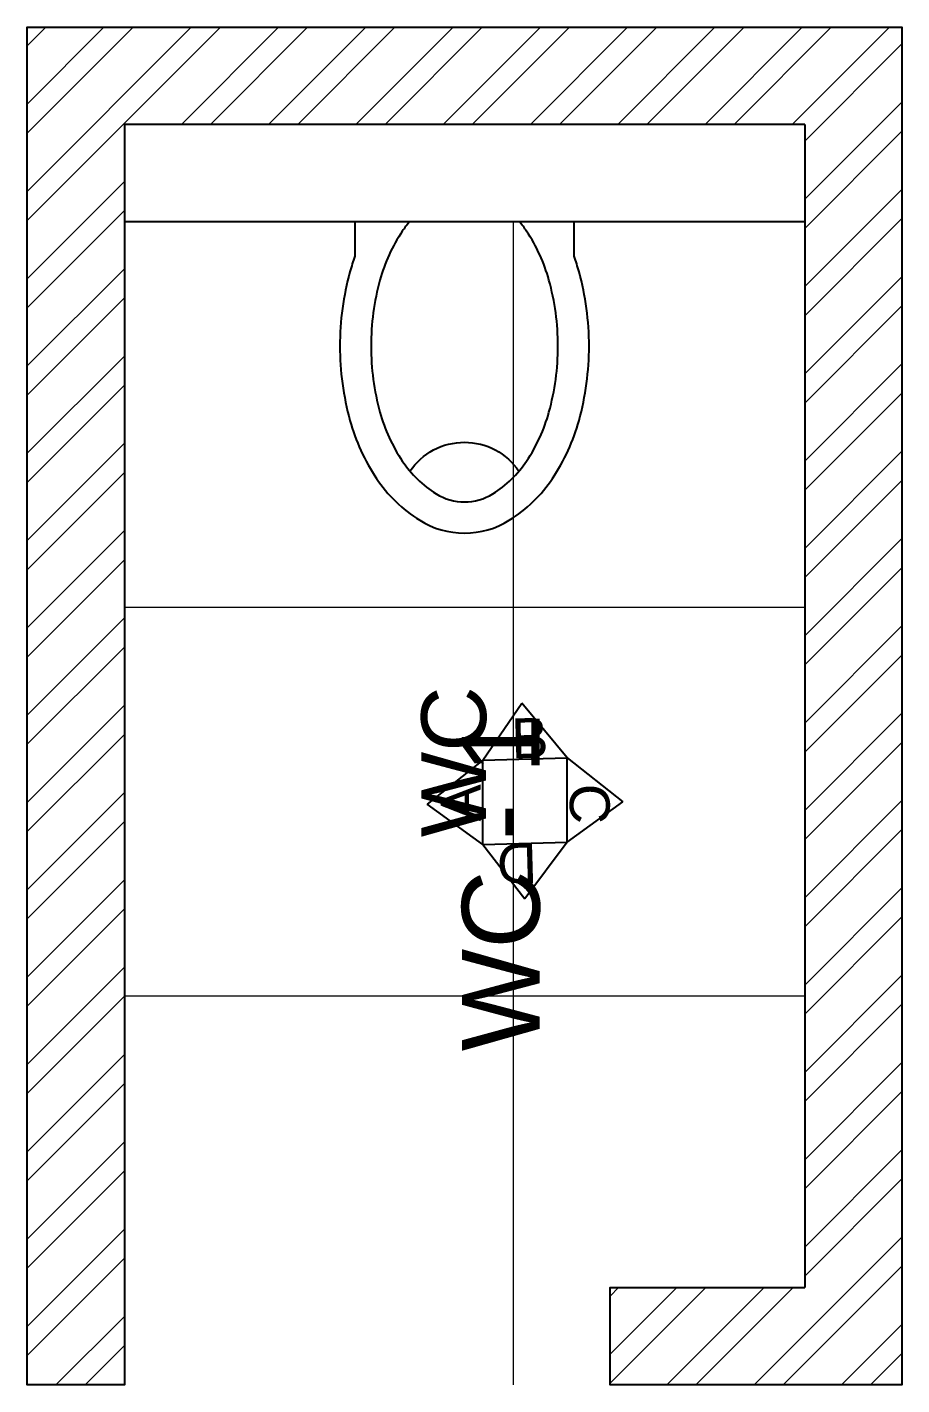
# Model space of a CAD drawing. Header units: millimetres. Extents: x 1464389 to 1998638, y -29162 to 256806.
# Drawn here: x 1957047 to 1958397, y 176559 to 178654 of the extents above; entities that cross this region are included whole.
import ezdxf

# ---------------------------------------------------------------- set-up
doc = ezdxf.new("R2010")
doc.units = ezdxf.units.MM
doc.header["$LTSCALE"] = 15
doc.layers.get('0').update_dxf_attribs({"lineweight": 5})
for name, color, linetype in [('A-WALL', 5, 'Continuous'), ('LS_DR_Washbasin', 165, 'Continuous'), ('NEW WALL', 5, 'Continuous'), ('Text', 250, 'Continuous')]:
    doc.layers.add(name, color=color, linetype=linetype)
doc.layers.add('floor tiling line', color=6, linetype='Continuous', lineweight=5)
doc.layers.add('HACH', color=252, linetype='Continuous', lineweight=13)
doc.layers.add('Furnitures', color=7, linetype='Continuous', lineweight=25, true_color=0x753b00)
doc.styles.add('ARIAL', font='arial.ttf')

# ---------------------------------------------------------------- blocks, each defined once
blk = doc.blocks.new('EWC')
at = {"layer": 'Furnitures'}
for points in [[(0, 0), (0, 53.5, -0.020439), (-7.7, 77.5, -0.067459), (-23.3, 192.3, -0.067459), (-7.7, 307.1, -0.079812), (33.1, 396.3, -0.107118), (99.9, 461, -0.139889), (169, 480.8, -0.139889), (238.1, 461, -0.107118), (305, 396.3, -0.079812), (345.8, 307.1, -0.067459), (361.3, 192.3, -0.067459), (345.8, 77.5, -0.020439), (338.1, 53.5), (338.1, 0)], [(84.3, 0, -0.027307), (73.1, 15, -0.079812), (38.6, 90.3, -0.067459), (24.8, 192.3, -0.067459), (38.6, 294.3, -0.079812), (73.1, 369.6, -0.107118), (125.3, 420.2, -0.139889), (169, 432.7, -0.139889), (212.8, 420.2, -0.107118), (265, 369.6, -0.079812), (299.4, 294.3, -0.067459), (313.3, 192.3, -0.067459), (299.4, 90.3, -0.079812), (265, 15, -0.027307), (253.8, 0, -0.139889)]]:
    blk.add_lwpolyline(points, format="xyb", dxfattribs=at)
blk.add_arc((169, 441.9), 101.3, 213.8994, 326.1006, dxfattribs=at)

msp = doc.modelspace()

# ---------------------------------------------------------------- hatches: boundary and pattern name
at = {"layer": 'HACH'}
h = msp.add_hatch(dxfattribs=at)
h.set_pattern_fill('ANSI32', color=256, scale=10, angle=180)
h.set_pattern_definition([(225, (1639721.49, -1420004.09), (67.351921, -67.351921), []), (225, (1639676.59, -1420004.09), (67.351921, -67.351921), [])])
h.paths.add_polyline_path([(1957947.4, 176708.9), (1957947.4, 176558.9), (1958397.5, 176558.9), (1958397.5, 178653.6), (1957047.4, 178653.6), (1957047.4, 176558.9), (1957197.5, 176558.9), (1957197.5, 178353.8), (1957197.4, 178353.8), (1957197.4, 178353.9), (1957197.5, 178353.9), (1957197.5, 178503.6), (1958247.5, 178503.6), (1958247.5, 176708.9)])

# ---------------------------------------------------------------- linework, layer by layer
at = {"color": 4, "ltscale": 0.25}
msp.add_line((1957197.5, 178503.6), (1957197.5, 176558.9), dxfattribs=at)
at = {"layer": 'A-WALL'}
for points in [[(1957197.5, 176558.9), (1957047.4, 176558.9), (1957047.4, 178653.6), (1958397.5, 178653.6), (1958397.5, 176558.9), (1957947.4, 176558.9)], [(1957197.5, 178503.6), (1957197.5, 176558.9), (1957047.4, 176558.9), (1957047.4, 178503.6)], [(1958247.5, 178503.6), (1957197.5, 178503.6)], [(1958247.5, 178503.6), (1958247.5, 176708.9)], [(1958397.5, 176708.9), (1958397.5, 176558.9), (1957947.4, 176558.9), (1957947.4, 176708.9), (1958247.5, 176708.9)]]:
    msp.add_lwpolyline(points, dxfattribs=at)
at = {"layer": 'floor tiling line', "ltscale": 0.25}
for p, q in [((1957197.4, 178353.9), (1958247.4, 178353.9)), ((1957797.5, 178353.9), (1957797.5, 176558.9)), ((1957197.4, 177758.9), (1958247.5, 177758.9)), ((1957197.4, 177158.9), (1958247.5, 177158.9))]:
    msp.add_line(p, q, dxfattribs=at)
at = {"layer": 'LS_DR_Washbasin'}
msp.add_line((1957197.4, 178353.8), (1958247.5, 178353.7), dxfattribs=at)
at = {"layer": 'NEW WALL', "color": 240, "true_color": 0xed1f24}
for p, q in [((1957750.8, 177522.8), (1957810.7, 177610.4)), ((1957881, 177526.4), (1957810.7, 177610.4)), ((1957750.8, 177522.8), (1957881, 177526.4)), ((1957881, 177396.2), (1957881, 177526.4)), ((1957881, 177526.4), (1957966.9, 177458.6)), ((1957750.8, 177522.8), (1957665, 177454.9)), ((1957750.8, 177392.6), (1957750.8, 177522.8)), ((1957750.8, 177392.6), (1957665, 177454.9)), ((1957881, 177396.2), (1957966.9, 177458.6)), ((1957750.8, 177392.6), (1957881, 177396.2)), ((1957750.8, 177392.6), (1957815.5, 177308.5)), ((1957881, 177396.2), (1957815.5, 177308.5))]:
    msp.add_line(p, q, dxfattribs=at)

# ---------------------------------------------------------------- block references
at = {"xscale": -1, "rotation": 180}
msp.add_blockref('EWC', (1957553.4, 178353.8), dxfattribs=at)

# ---------------------------------------------------------------- texts
at = {"layer": 'NEW WALL', "color": 240, "true_color": 0xed1f24, "char_height": 61.6, "style": 'ARIAL'}
for s, insert, attachment_point, rotation in [('\\pxt5;B ', (1957795.4, 177525.3), 7, 1.6119), ('\\pxt5;A ', (1957747.4, 177428.2), 7, 90), ('\\pxt5;C ', (1957946.5, 177486.4), 1, 270), ('\\pxt5;D ', (1957835.4, 177333.4), 1, 181.6119)]:
    msp.add_mtext_dynamic_manual_height_columns(s, width=61.602, gutter_width=110, heights=[0], dxfattribs=dict(at, insert=insert, attachment_point=attachment_point, rotation=rotation))
at = {"layer": 'Text', "ltscale": 0.25, "insert": (1957655.8, 176868.8), "char_height": 100, "attachment_point": 1, "rotation": 90, "style": 'ARIAL'}
msp.add_mtext_dynamic_manual_height_columns('\\pxqc;WC', width=1302.77, gutter_width=250, heights=[103.4], dxfattribs=at)
at = {"layer": 'Text', "color": 9, "ltscale": 0.25, "true_color": 0xc7c8ca, "insert": (1957840.2, 177073.5), "char_height": 120, "width": 597.027, "attachment_point": 7, "rotation": 90, "style": 'ARIAL'}
msp.add_mtext('WC - 1', dxfattribs=at)

doc.saveas('drawing.dxf')
